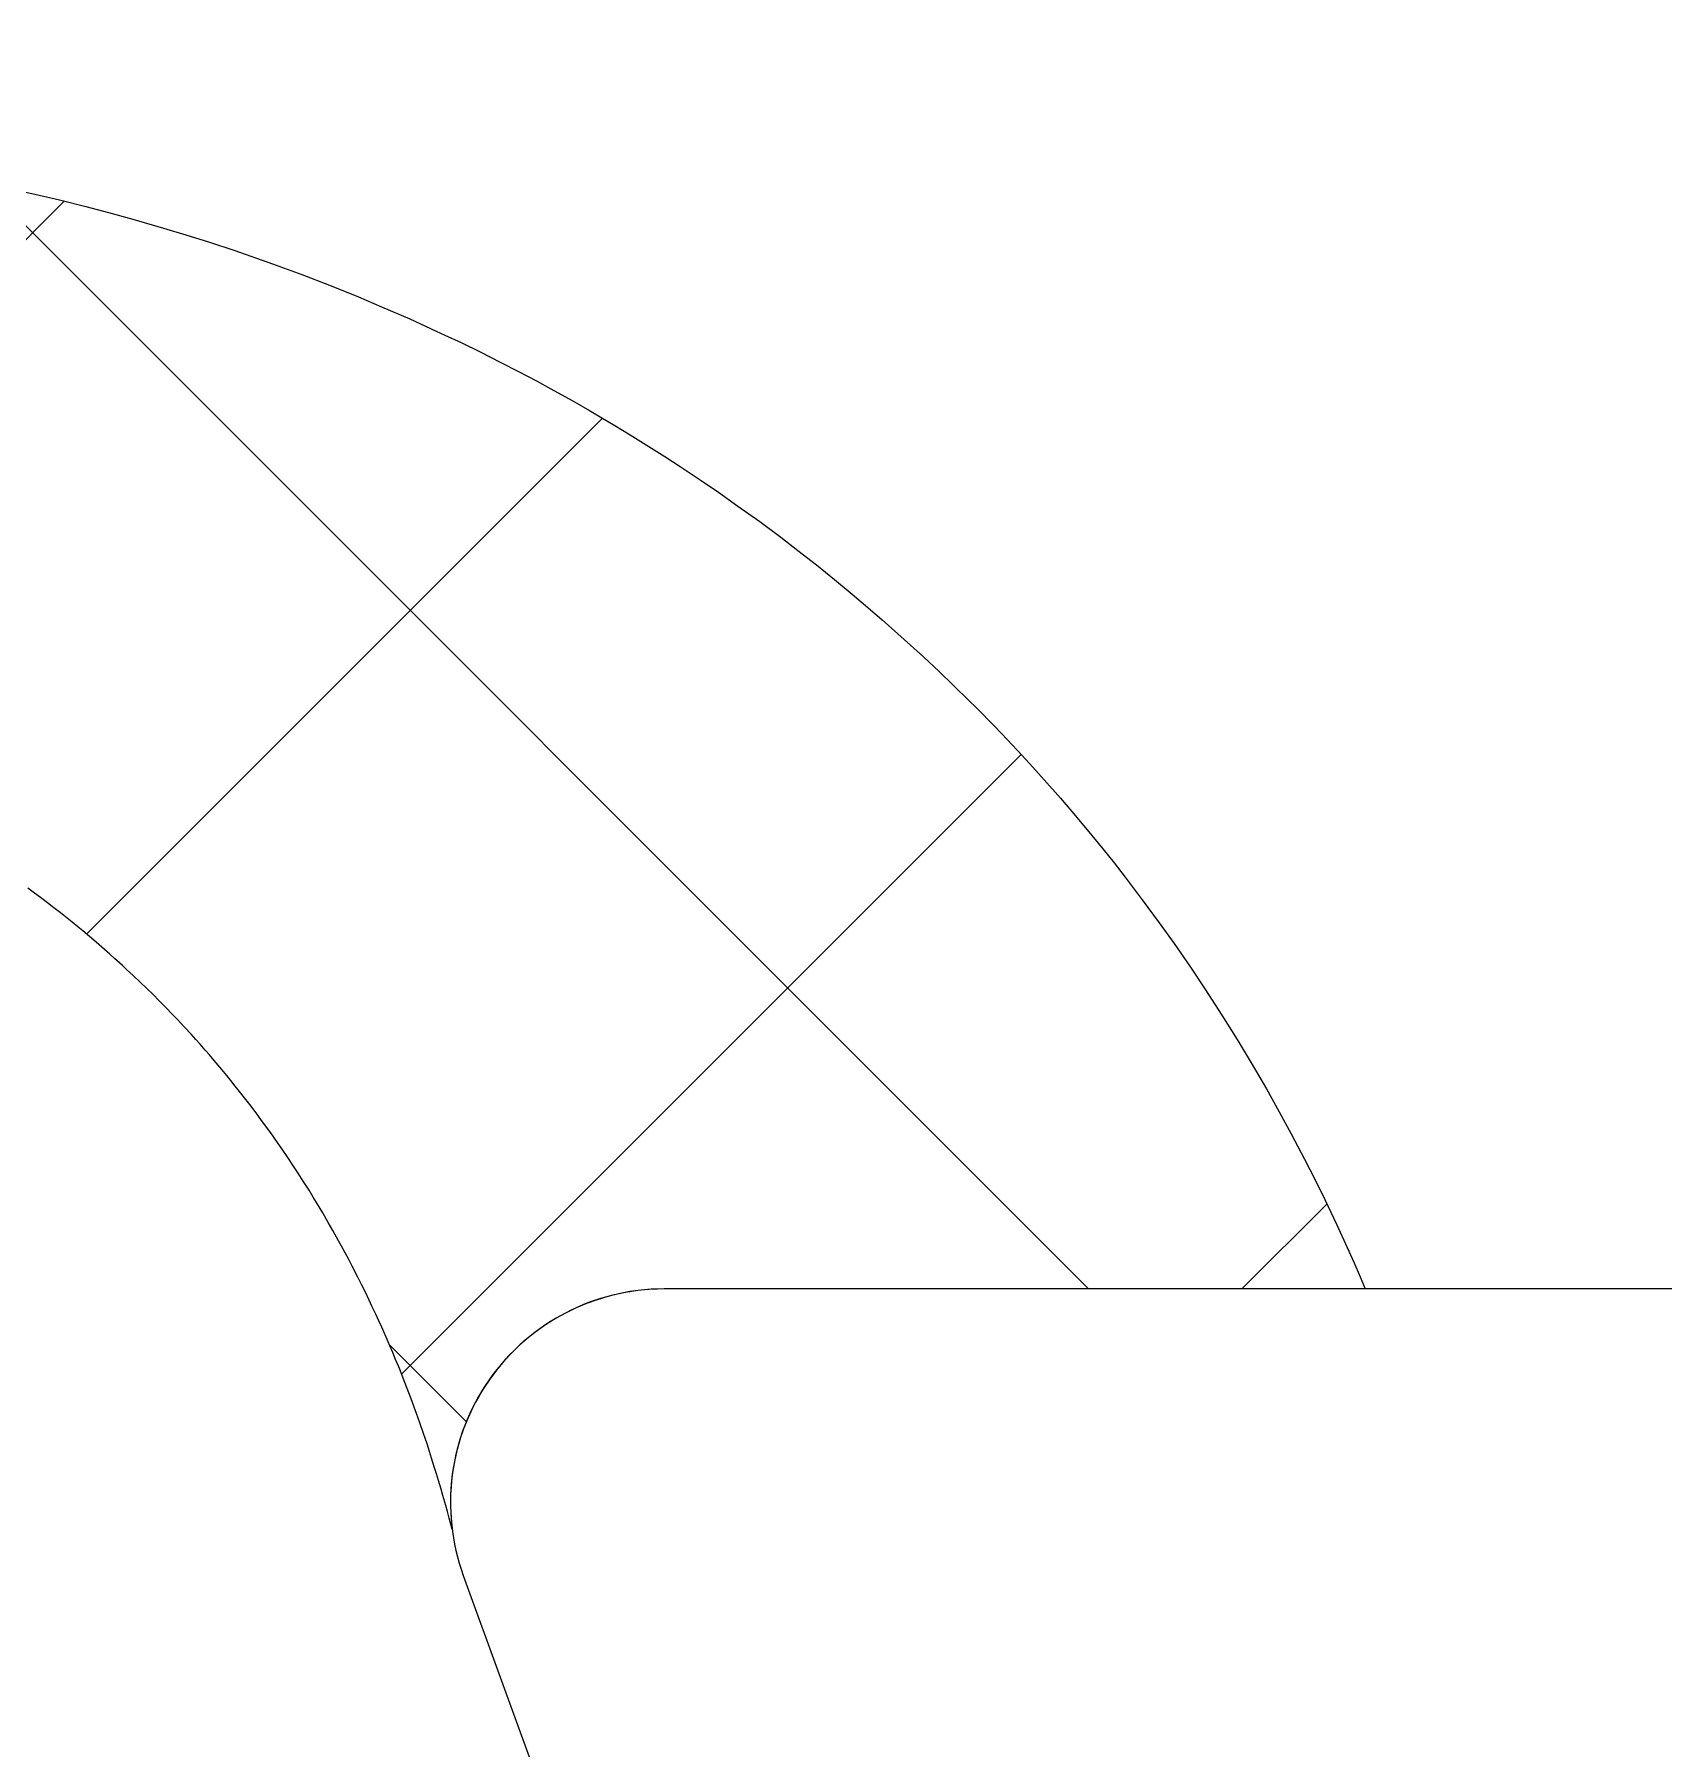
# Model space of a CAD drawing. Header units: millimetres. Extents: x 14753 to 45183, y 5640 to 19518.
# Drawn here: x 41683.427 to 41684.296, y 18259.091 to 18260.005 of the extents above; entities that cross this region are included whole.
import ezdxf

# ---------------------------------------------------------------- set-up
doc = ezdxf.new("R2010")
doc.units = ezdxf.units.MM
doc.linetypes.add('DASHDOT2', pattern=[0.5, 0.25, -0.125, 0, -0.125])
doc.linetypes.add('HIDDEN', pattern=[0.375, 0.25, -0.125])
doc.layers.add('5', color=5, linetype='HIDDEN')
doc.layers.add('tarama', color=253, linetype='Continuous')
doc.layers.add('pvc', color=253, linetype='Continuous', lineweight=9)

# ---------------------------------------------------------------- blocks, each defined once
blk = doc.blocks.new('A$C1A495F32')
at = {"layer": 'pvc'}
h = blk.add_hatch(dxfattribs=at)
h.set_pattern_fill('ANSI37', color=256, scale=0.025304, angle=450, style=0, double=1)
h.set_pattern_definition([(225, (-254.0779796, -45.7916896), (-0.00223654726, 0.00223654726), []), (135, (-254.0779796, -45.7916896), (0.00223654726, 0.00223654726), [])])
edge = h.paths.add_edge_path()
edge.add_line((5.113304, 3.703302), (5.113276, 3.703335))
edge.add_line((5.113276, 3.703335), (5.11325, 3.703364))
edge.add_line((5.11325, 3.703364), (5.113221, 3.703398))
edge.add_line((5.113221, 3.703398), (5.113195, 3.703427))
edge.add_line((5.113195, 3.703427), (5.113167, 3.703458))
edge.add_line((5.113167, 3.703458), (5.113128, 3.7035))
edge.add_line((5.113128, 3.7035), (5.113084, 3.703547))
edge.add_line((5.113084, 3.703547), (5.113056, 3.703577))
edge.add_line((5.113056, 3.703577), (5.113018, 3.703615))
edge.add_line((5.113018, 3.703615), (5.112975, 3.703659))
edge.add_line((5.112975, 3.703659), (5.112945, 3.70369))
edge.add_line((5.112945, 3.70369), (5.112903, 3.70373))
edge.add_line((5.112903, 3.70373), (5.112866, 3.703766))
edge.add_line((5.112866, 3.703766), (5.112824, 3.703806))
edge.add_line((5.112824, 3.703806), (5.112785, 3.703842))
edge.add_line((5.112785, 3.703842), (5.11276, 3.703865))
edge.add_line((5.11276, 3.703865), (5.112714, 3.703907))
edge.add_line((5.112714, 3.703907), (5.112686, 3.703932))
edge.add_line((5.112686, 3.703932), (5.112654, 3.70396))
edge.add_line((5.112654, 3.70396), (5.112604, 3.704003))
edge.add_line((5.112604, 3.704003), (5.112565, 3.704036))
edge.add_line((5.112565, 3.704036), (5.112525, 3.70407))
edge.add_line((5.112525, 3.70407), (5.112496, 3.704094))
edge.add_line((5.112496, 3.704094), (5.112463, 3.704121))
edge.add_line((5.112463, 3.704121), (5.112424, 3.704152))
edge.add_line((5.112424, 3.704152), (5.112394, 3.704176))
edge.add_line((5.112394, 3.704176), (5.112346, 3.704213))
edge.add_line((5.112346, 3.704213), (5.112325, 3.704229))
edge.add_line((5.112325, 3.704229), (5.112275, 3.704267))
edge.add_line((5.112275, 3.704267), (5.11224, 3.704293))
edge.add_line((5.11224, 3.704293), (5.1122, 3.704322))
edge.add_line((5.1122, 3.704322), (5.112162, 3.70435))
edge.add_line((5.112162, 3.70435), (5.112122, 3.704378))
edge.add_line((5.112122, 3.704378), (5.112089, 3.704401))
edge.add_line((5.112089, 3.704401), (5.11205, 3.704428))
edge.add_line((5.11205, 3.704428), (5.112016, 3.704452))
edge.add_line((5.112016, 3.704452), (5.111976, 3.704478))
edge.add_line((5.111976, 3.704478), (5.111927, 3.70451))
edge.add_line((5.111927, 3.70451), (5.111891, 3.704534))
edge.add_line((5.111891, 3.704534), (5.111857, 3.704555))
edge.add_line((5.111857, 3.704555), (5.111813, 3.704584))
edge.add_line((5.111813, 3.704584), (5.111783, 3.704602))
edge.add_line((5.111783, 3.704602), (5.111748, 3.704623))
edge.add_line((5.111748, 3.704623), (5.111724, 3.704638))
edge.add_line((5.111724, 3.704638), (5.111684, 3.704662))
edge.add_line((5.111684, 3.704662), (5.111652, 3.704681))
edge.add_line((5.111652, 3.704681), (5.111614, 3.704703))
edge.add_line((5.111614, 3.704703), (5.111573, 3.704727))
edge.add_line((5.111573, 3.704727), (5.111536, 3.704747))
edge.add_line((5.111536, 3.704747), (5.111484, 3.704776))
edge.add_line((5.111484, 3.704776), (5.111441, 3.7048))
edge.add_line((5.111441, 3.7048), (5.111394, 3.704825))
edge.add_line((5.111394, 3.704825), (5.111348, 3.704849))
edge.add_line((5.111348, 3.704849), (5.111308, 3.70487))
edge.add_line((5.111308, 3.70487), (5.111274, 3.704888))
edge.add_line((5.111274, 3.704888), (5.111236, 3.704907))
edge.add_line((5.111236, 3.704907), (5.1112, 3.704925))
edge.add_line((5.1112, 3.704925), (5.111167, 3.704941))
edge.add_line((5.111167, 3.704941), (5.111111, 3.704968))
edge.add_line((5.111111, 3.704968), (5.111088, 3.704979))
edge.add_line((5.111088, 3.704979), (5.111031, 3.705006))
edge.add_line((5.111031, 3.705006), (5.110968, 3.705034))
edge.add_line((5.110968, 3.705034), (5.110921, 3.705056))
edge.add_line((5.110921, 3.705056), (5.110888, 3.70507))
edge.add_line((5.110888, 3.70507), (5.110847, 3.705088))
edge.add_line((5.110847, 3.705088), (5.110806, 3.705106))
edge.add_line((5.110806, 3.705106), (5.110764, 3.705123))
edge.add_line((5.110764, 3.705123), (5.110725, 3.705139))
edge.add_line((5.110725, 3.705139), (5.110684, 3.705156))
edge.add_line((5.110684, 3.705156), (5.110633, 3.705177))
edge.add_line((5.110633, 3.705177), (5.110591, 3.705193))
edge.add_line((5.110591, 3.705193), (5.110561, 3.705205))
edge.add_line((5.110561, 3.705205), (5.110529, 3.705217))
edge.add_line((5.110529, 3.705217), (5.110484, 3.705234))
edge.add_line((5.110484, 3.705234), (5.110433, 3.705253))
edge.add_line((5.110433, 3.705253), (5.110385, 3.70527))
edge.add_line((5.110385, 3.70527), (5.110347, 3.705284))
edge.add_line((5.110347, 3.705284), (5.110316, 3.705295))
edge.add_line((5.110316, 3.705295), (5.110267, 3.705312))
edge.add_line((5.110267, 3.705312), (5.110225, 3.705326))
edge.add_line((5.110225, 3.705326), (5.110179, 3.705341))
edge.add_line((5.110179, 3.705341), (5.11014, 3.705354))
edge.add_line((5.11014, 3.705354), (5.110098, 3.705367))
edge.add_line((5.110098, 3.705367), (5.110047, 3.705384))
edge.add_line((5.110047, 3.705384), (5.110011, 3.705395))
edge.add_line((5.110011, 3.705395), (5.109971, 3.705407))
edge.add_line((5.109971, 3.705407), (5.109926, 3.70542))
edge.add_line((5.109926, 3.70542), (5.109888, 3.705431))
edge.add_line((5.109888, 3.705431), (5.109847, 3.705443))
edge.add_line((5.109847, 3.705443), (5.109808, 3.705454))
edge.add_line((5.109808, 3.705454), (5.10977, 3.705465))
edge.add_line((5.10977, 3.705465), (5.109729, 3.705476))
edge.add_line((5.109729, 3.705476), (5.109684, 3.705488))
edge.add_line((5.109684, 3.705488), (5.109639, 3.7055))
edge.add_line((5.109639, 3.7055), (5.109611, 3.705507))
edge.add_line((5.109611, 3.705507), (5.109559, 3.70552))
edge.add_line((5.109559, 3.70552), (5.10951, 3.705532))
edge.add_line((5.10951, 3.705532), (5.109471, 3.705542))
edge.add_line((5.109471, 3.705542), (5.10942, 3.705554))
edge.add_line((5.10942, 3.705554), (5.109377, 3.705564))
edge.add_line((5.109377, 3.705564), (5.109318, 3.705577))
edge.add_line((5.109318, 3.705577), (5.109279, 3.705585))
edge.add_line((5.109279, 3.705585), (5.109244, 3.705593))
edge.add_line((5.109244, 3.705593), (5.109206, 3.705601))
edge.add_line((5.109206, 3.705601), (5.109174, 3.705608))
edge.add_line((5.109174, 3.705608), (5.109122, 3.705618))
edge.add_line((5.109122, 3.705618), (5.109076, 3.705627))
edge.add_line((5.109076, 3.705627), (5.109024, 3.705637))
edge.add_line((5.109024, 3.705637), (5.108974, 3.705647))
edge.add_line((5.108974, 3.705647), (5.108931, 3.705655))
edge.add_line((5.108931, 3.705655), (5.108887, 3.705662))
edge.add_line((5.108887, 3.705662), (5.108844, 3.70567))
edge.add_line((5.108844, 3.70567), (5.108805, 3.705676))
edge.add_line((5.108805, 3.705676), (5.10875, 3.705685))
edge.add_line((5.10875, 3.705685), (5.108717, 3.705691))
edge.add_line((5.108717, 3.705691), (5.108681, 3.705696))
edge.add_line((5.108681, 3.705696), (5.108636, 3.705703))
edge.add_line((5.108636, 3.705703), (5.108588, 3.70571))
edge.add_line((5.108588, 3.70571), (5.108558, 3.705715))
edge.add_line((5.108558, 3.705715), (5.108516, 3.705721))
edge.add_line((5.108516, 3.705721), (5.108467, 3.705727))
edge.add_line((5.108467, 3.705727), (5.108409, 3.705735))
edge.add_line((5.108409, 3.705735), (5.108358, 3.705741))
edge.add_line((5.108358, 3.705741), (5.108303, 3.705748))
edge.add_line((5.108303, 3.705748), (5.108254, 3.705754))
edge.add_line((5.108254, 3.705754), (5.108201, 3.70576))
edge.add_line((5.108201, 3.70576), (5.108155, 3.705764))
edge.add_line((5.108155, 3.705764), (5.108116, 3.705769))
edge.add_line((5.108116, 3.705769), (5.108037, 3.705776))
edge.add_line((5.108037, 3.705776), (5.107973, 3.705782))
edge.add_line((5.107973, 3.705782), (5.107907, 3.705788))
edge.add_line((5.107907, 3.705788), (5.107852, 3.705792))
edge.add_line((5.107852, 3.705792), (5.107795, 3.705797))
edge.add_line((5.107795, 3.705797), (5.10774, 3.705801))
edge.add_line((5.10774, 3.705801), (5.107701, 3.705803))
edge.add_line((5.107701, 3.705803), (5.107647, 3.705807))
edge.add_line((5.107647, 3.705807), (5.107592, 3.70581))
edge.add_line((5.107592, 3.70581), (5.107538, 3.705813))
edge.add_line((5.107538, 3.705813), (5.107483, 3.705816))
edge.add_line((5.107483, 3.705816), (5.107426, 3.705818))
edge.add_line((5.107426, 3.705818), (5.107395, 3.705819))
edge.add_line((5.107395, 3.705819), (5.10735, 3.705821))
edge.add_line((5.10735, 3.705821), (5.107292, 3.705823))
edge.add_line((5.107292, 3.705823), (5.107235, 3.705825))
edge.add_line((5.107235, 3.705825), (5.107168, 3.705827))
edge.add_line((5.107168, 3.705827), (5.107117, 3.705828))
edge.add_line((5.107117, 3.705828), (5.107068, 3.705829))
edge.add_line((5.107068, 3.705829), (5.107026, 3.705829))
edge.add_line((5.107026, 3.705829), (5.106968, 3.70583))
edge.add_line((5.106968, 3.70583), (5.10692, 3.70583))
edge.add_line((5.10692, 3.70583), (5.106869, 3.70583))
edge.add_line((5.106869, 3.70583), (5.106817, 3.70583))
edge.add_line((5.106817, 3.70583), (5.106772, 3.70583))
edge.add_line((5.106772, 3.70583), (5.106698, 3.705829))
edge.add_line((5.106698, 3.705829), (5.105421, 3.705829))
edge.add_arc((5.105421, 3.708362), 0.002533, 180, 270, ccw=False)
edge.add_line((5.102888, 3.708362), (5.102888, 3.708737))
edge.add_line((5.102888, 3.708737), (5.110042, 3.708737))
edge.add_line((5.110042, 3.708737), (5.110327, 3.708719))
edge.add_line((5.110327, 3.708719), (5.110649, 3.708692))
edge.add_line((5.110649, 3.708692), (5.110816, 3.708674))
edge.add_line((5.110816, 3.708674), (5.110907, 3.708664))
edge.add_line((5.110907, 3.708664), (5.111005, 3.708652))
edge.add_line((5.111005, 3.708652), (5.111204, 3.708625))
edge.add_line((5.111204, 3.708625), (5.111474, 3.708583))
edge.add_line((5.111474, 3.708583), (5.111654, 3.708553))
edge.add_line((5.111654, 3.708553), (5.111844, 3.708517))
edge.add_line((5.111844, 3.708517), (5.112015, 3.708483))
edge.add_line((5.112015, 3.708483), (5.112241, 3.708433))
edge.add_line((5.112241, 3.708433), (5.112387, 3.708399))
edge.add_line((5.112387, 3.708399), (5.112543, 3.70836))
edge.add_line((5.112543, 3.70836), (5.112678, 3.708325))
edge.add_line((5.112678, 3.708325), (5.112823, 3.708285))
edge.add_line((5.112823, 3.708285), (5.113003, 3.708233))
edge.add_line((5.113003, 3.708233), (5.113136, 3.708193))
edge.add_line((5.113136, 3.708193), (5.11327, 3.708151))
edge.add_line((5.11327, 3.708151), (5.113427, 3.708099))
edge.add_line((5.113427, 3.708099), (5.11365, 3.708021))
edge.add_line((5.11365, 3.708021), (5.113823, 3.707958))
edge.add_line((5.113823, 3.707958), (5.113987, 3.707894))
edge.add_line((5.113987, 3.707894), (5.11416, 3.707825))
edge.add_line((5.11416, 3.707825), (5.114296, 3.707767))
edge.add_line((5.114296, 3.707767), (5.114463, 3.707695))
edge.add_line((5.114463, 3.707695), (5.114619, 3.707623))
edge.add_line((5.114619, 3.707623), (5.114671, 3.707599))
edge.add_line((5.114671, 3.707599), (5.114767, 3.707554))
edge.add_line((5.114767, 3.707554), (5.114883, 3.707497))
edge.add_line((5.114883, 3.707497), (5.114998, 3.707439))
edge.add_line((5.114998, 3.707439), (5.115107, 3.707383))
edge.add_line((5.115107, 3.707383), (5.115213, 3.707327))
edge.add_line((5.115213, 3.707327), (5.115298, 3.707281))
edge.add_line((5.115298, 3.707281), (5.115424, 3.707211))
edge.add_line((5.115424, 3.707211), (5.115527, 3.707152))
edge.add_line((5.115527, 3.707152), (5.11559, 3.707115))
edge.add_line((5.11559, 3.707115), (5.115677, 3.707064))
edge.add_line((5.115677, 3.707064), (5.115768, 3.707008))
edge.add_line((5.115768, 3.707008), (5.115864, 3.706949))
edge.add_line((5.115864, 3.706949), (5.115973, 3.70688))
edge.add_line((5.115973, 3.70688), (5.116065, 3.70682))
edge.add_line((5.116065, 3.70682), (5.116189, 3.706737))
edge.add_line((5.116189, 3.706737), (5.116291, 3.706668))
edge.add_line((5.116291, 3.706668), (5.116407, 3.706586))
edge.add_line((5.116407, 3.706586), (5.116536, 3.706494))
edge.add_line((5.116536, 3.706494), (5.11666, 3.706401))
edge.add_line((5.11666, 3.706401), (5.116762, 3.706323))
edge.add_line((5.116762, 3.706323), (5.116872, 3.706237))
edge.add_line((5.116872, 3.706237), (5.116979, 3.706151))
edge.add_line((5.116979, 3.706151), (5.117084, 3.706065))
edge.add_line((5.117084, 3.706065), (5.117177, 3.705986))
edge.add_line((5.117177, 3.705986), (5.117261, 3.705913))
edge.add_line((5.117261, 3.705913), (5.117355, 3.70583))
edge.add_line((5.117355, 3.70583), (5.117429, 3.705763))
edge.add_line((5.117429, 3.705763), (5.117506, 3.705693))
edge.add_line((5.117506, 3.705693), (5.117598, 3.705607))
edge.add_line((5.117598, 3.705607), (5.117684, 3.705524))
edge.add_line((5.117684, 3.705524), (5.117777, 3.705432))
edge.add_line((5.117777, 3.705432), (5.117818, 3.705392))
edge.add_line((5.117818, 3.705392), (5.117928, 3.70528))
edge.add_line((5.117928, 3.70528), (5.118004, 3.705201))
edge.add_line((5.118004, 3.705201), (5.11809, 3.705109))
edge.add_line((5.11809, 3.705109), (5.118153, 3.705039))
edge.add_line((5.118153, 3.705039), (5.11822, 3.704965))
edge.add_line((5.11822, 3.704965), (5.118317, 3.704855))
edge.add_line((5.118317, 3.704855), (5.118385, 3.704776))
edge.add_line((5.118385, 3.704776), (5.118475, 3.704669))
edge.add_line((5.118475, 3.704669), (5.118568, 3.704555))
edge.add_line((5.118568, 3.704555), (5.118635, 3.704472))
edge.add_line((5.118635, 3.704472), (5.1187, 3.704388))
edge.add_line((5.1187, 3.704388), (5.118802, 3.704254))
edge.add_line((5.118802, 3.704254), (5.118902, 3.704118))
edge.add_line((5.118902, 3.704118), (5.118991, 3.703995))
edge.add_line((5.118991, 3.703995), (5.119084, 3.70386))
edge.add_line((5.119084, 3.70386), (5.119173, 3.703727))
edge.add_line((5.119173, 3.703727), (5.119274, 3.703571))
edge.add_line((5.119274, 3.703571), (5.119365, 3.703426))
edge.add_line((5.119365, 3.703426), (5.119448, 3.703288))
edge.add_line((5.119448, 3.703288), (5.119538, 3.703134))
edge.add_line((5.119538, 3.703134), (5.119614, 3.702998))
edge.add_line((5.119614, 3.702998), (5.119685, 3.702867))
edge.add_line((5.119685, 3.702867), (5.119764, 3.702718))
edge.add_line((5.119764, 3.702718), (5.119826, 3.702595))
edge.add_line((5.119826, 3.702595), (5.119883, 3.702479))
edge.add_line((5.119883, 3.702479), (5.119955, 3.702328))
edge.add_line((5.119955, 3.702328), (5.120016, 3.702195))
edge.add_line((5.120016, 3.702195), (5.120055, 3.702107))
edge.add_line((5.120055, 3.702107), (5.120093, 3.70202))
edge.add_line((5.120093, 3.70202), (5.120123, 3.701949))
edge.add_line((5.120123, 3.701949), (5.115969, 3.701949))
edge.add_arc((5.115969, 3.700684), 0.001265, 90, 187.1838)
edge.add_line((5.114714, 3.700526), (5.114703, 3.700569))
edge.add_line((5.114703, 3.700569), (5.114696, 3.700592))
edge.add_line((5.114696, 3.700592), (5.114686, 3.70063))
edge.add_line((5.114686, 3.70063), (5.114676, 3.700666))
edge.add_line((5.114676, 3.700666), (5.114659, 3.700725))
edge.add_line((5.114659, 3.700725), (5.114649, 3.700762))
edge.add_line((5.114649, 3.700762), (5.114633, 3.700814))
edge.add_line((5.114633, 3.700814), (5.114621, 3.700854))
edge.add_line((5.114621, 3.700854), (5.114608, 3.700896))
edge.add_line((5.114608, 3.700896), (5.114592, 3.700946))
edge.add_line((5.114592, 3.700946), (5.114579, 3.700986))
edge.add_line((5.114579, 3.700986), (5.114565, 3.701032))
edge.add_line((5.114565, 3.701032), (5.114544, 3.701093))
edge.add_line((5.114544, 3.701093), (5.114522, 3.701155))
edge.add_line((5.114522, 3.701155), (5.114502, 3.701212))
edge.add_line((5.114502, 3.701212), (5.114489, 3.701248))
edge.add_line((5.114489, 3.701248), (5.114477, 3.701282))
edge.add_line((5.114477, 3.701282), (5.114461, 3.701324))
edge.add_line((5.114461, 3.701324), (5.11443, 3.701405))
edge.add_line((5.11443, 3.701405), (5.114415, 3.701442))
edge.add_line((5.114415, 3.701442), (5.114397, 3.701487))
edge.add_line((5.114397, 3.701487), (5.114379, 3.701531))
edge.add_line((5.114379, 3.701531), (5.114362, 3.701572))
edge.add_line((5.114362, 3.701572), (5.114345, 3.701612))
edge.add_line((5.114345, 3.701612), (5.114335, 3.701635))
edge.add_line((5.114335, 3.701635), (5.114297, 3.701722))
edge.add_line((5.114297, 3.701722), (5.11428, 3.70176))
edge.add_line((5.11428, 3.70176), (5.114263, 3.701796))
edge.add_line((5.114263, 3.701796), (5.114239, 3.701847))
edge.add_line((5.114239, 3.701847), (5.114222, 3.701882))
edge.add_line((5.114222, 3.701882), (5.1142, 3.701929))
edge.add_line((5.1142, 3.701929), (5.114177, 3.701975))
edge.add_line((5.114177, 3.701975), (5.114155, 3.702019))
edge.add_line((5.114155, 3.702019), (5.114122, 3.702084))
edge.add_line((5.114122, 3.702084), (5.114101, 3.702124))
edge.add_line((5.114101, 3.702124), (5.114069, 3.702184))
edge.add_line((5.114069, 3.702184), (5.114041, 3.702234))
edge.add_line((5.114041, 3.702234), (5.114006, 3.702296))
edge.add_line((5.114006, 3.702296), (5.11398, 3.702342))
edge.add_line((5.11398, 3.702342), (5.113947, 3.702399))
edge.add_line((5.113947, 3.702399), (5.11391, 3.702461))
edge.add_line((5.11391, 3.702461), (5.113891, 3.702493))
edge.add_line((5.113891, 3.702493), (5.113866, 3.702534))
edge.add_line((5.113866, 3.702534), (5.113831, 3.702588))
edge.add_line((5.113831, 3.702588), (5.113802, 3.702634))
edge.add_line((5.113802, 3.702634), (5.113781, 3.702665))
edge.add_line((5.113781, 3.702665), (5.113732, 3.702739))
edge.add_line((5.113732, 3.702739), (5.113711, 3.702771))
edge.add_line((5.113711, 3.702771), (5.11368, 3.702816))
edge.add_line((5.11368, 3.702816), (5.113639, 3.702873))
edge.add_line((5.113639, 3.702873), (5.113609, 3.702915))
edge.add_line((5.113609, 3.702915), (5.113581, 3.702953))
edge.add_line((5.113581, 3.702953), (5.113556, 3.702987))
edge.add_line((5.113556, 3.702987), (5.113523, 3.703031))
edge.add_line((5.113523, 3.703031), (5.113484, 3.703081))
edge.add_line((5.113484, 3.703081), (5.113455, 3.703118))
edge.add_line((5.113455, 3.703118), (5.113429, 3.70315))
edge.add_line((5.113429, 3.70315), (5.113402, 3.703184))
edge.add_line((5.113402, 3.703184), (5.113379, 3.703213))
edge.add_line((5.113379, 3.703213), (5.113349, 3.703249))
edge.add_line((5.113349, 3.703249), (5.113304, 3.703302))
for points in [[(5.125422, 3.698154), (5.124753, 3.701949), (5.115969, 3.701949, 0.520567), (5.11478, 3.700252), (5.130449, 3.657202, 0.315299)], [(5.125422, 3.698154), (5.124753, 3.701949), (5.115969, 3.701949, 0.520567), (5.11478, 3.700252), (5.130449, 3.657202, 0.315299)], [(5.125422, 3.698154), (5.124753, 3.701949), (5.115969, 3.701949, 0.520567), (5.11478, 3.700252), (5.130449, 3.657202, 0.315299)], [(5.125422, 3.698154), (5.124753, 3.701949), (5.115969, 3.701949, 0.520567), (5.11478, 3.700252), (5.130449, 3.657202, 0.315299)], [(5.125422, 3.698154), (5.124753, 3.701949), (5.115969, 3.701949, 0.520567), (5.11478, 3.700252), (5.130449, 3.657202, 0.315299)], [(5.125422, 3.698154), (5.124753, 3.701949), (5.115969, 3.701949, 0.520567), (5.11478, 3.700252), (5.130449, 3.657202, 0.315299)], [(5.125422, 3.698154), (5.124753, 3.701949), (5.115969, 3.701949, 0.520567), (5.11478, 3.700252), (5.130449, 3.657202, 0.315299)], [(5.112015, 3.708483), (5.112241, 3.708433), (5.112387, 3.708399), (5.112543, 3.70836), (5.112678, 3.708325), (5.112823, 3.708285), (5.113003, 3.708233), (5.113136, 3.708193), (5.11327, 3.708151), (5.113427, 3.708099), (5.11365, 3.708021), (5.113823, 3.707958), (5.113987, 3.707894), (5.11416, 3.707825), (5.114296, 3.707767), (5.114463, 3.707695), (5.114619, 3.707623), (5.114671, 3.707599), (5.114767, 3.707554), (5.114883, 3.707497), (5.114998, 3.707439), (5.115107, 3.707383), (5.115213, 3.707327), (5.115298, 3.707281), (5.115424, 3.707211), (5.115527, 3.707152), (5.11559, 3.707115), (5.115677, 3.707064), (5.115768, 3.707008), (5.115864, 3.706949), (5.115973, 3.70688), (5.116065, 3.70682), (5.116189, 3.706737), (5.116291, 3.706668), (5.116407, 3.706586), (5.116536, 3.706494), (5.11666, 3.706401), (5.116762, 3.706323), (5.116872, 3.706237), (5.116979, 3.706151), (5.117084, 3.706065), (5.117177, 3.705986), (5.117261, 3.705913), (5.117355, 3.70583), (5.117429, 3.705763), (5.117506, 3.705693), (5.117598, 3.705607), (5.117684, 3.705524), (5.117777, 3.705432), (5.117818, 3.705392), (5.117928, 3.70528), (5.118004, 3.705201), (5.11809, 3.705109), (5.118153, 3.705039), (5.11822, 3.704965), (5.118317, 3.704855), (5.118385, 3.704776), (5.118475, 3.704669), (5.118568, 3.704555), (5.118635, 3.704472), (5.1187, 3.704388), (5.118802, 3.704254), (5.118902, 3.704118), (5.118991, 3.703995), (5.119084, 3.70386), (5.119173, 3.703727), (5.119274, 3.703571), (5.119365, 3.703426), (5.119448, 3.703288), (5.119538, 3.703134), (5.119614, 3.702998), (5.119685, 3.702867), (5.119764, 3.702718), (5.119826, 3.702595), (5.119883, 3.702479), (5.119955, 3.702328), (5.120016, 3.702195), (5.120055, 3.702107), (5.120093, 3.70202), (5.120123, 3.701949), (5.115969, 3.701949, 0.451432), (5.114714, 3.700526), (5.114703, 3.700569), (5.114696, 3.700592), (5.114686, 3.70063), (5.114676, 3.700666), (5.114659, 3.700725), (5.114649, 3.700762), (5.114633, 3.700814), (5.114621, 3.700854), (5.114608, 3.700896), (5.114592, 3.700946), (5.114579, 3.700986), (5.114565, 3.701032), (5.114544, 3.701093), (5.114522, 3.701155), (5.114502, 3.701212), (5.114489, 3.701248), (5.114477, 3.701282), (5.114461, 3.701324), (5.11443, 3.701405), (5.114415, 3.701442), (5.114397, 3.701487), (5.114379, 3.701531), (5.114362, 3.701572), (5.114345, 3.701612), (5.114335, 3.701635), (5.114297, 3.701722), (5.11428, 3.70176), (5.114263, 3.701796), (5.114239, 3.701847), (5.114222, 3.701882), (5.1142, 3.701929), (5.114177, 3.701975), (5.114155, 3.702019), (5.114122, 3.702084), (5.114101, 3.702124), (5.114069, 3.702184), (5.114041, 3.702234), (5.114006, 3.702296), (5.11398, 3.702342), (5.113947, 3.702399), (5.11391, 3.702461), (5.113891, 3.702493), (5.113866, 3.702534), (5.113831, 3.702588), (5.113802, 3.702634), (5.113781, 3.702665), (5.113732, 3.702739), (5.113711, 3.702771), (5.11368, 3.702816), (5.113639, 3.702873), (5.113609, 3.702915), (5.113581, 3.702953), (5.113556, 3.702987), (5.113523, 3.703031), (5.113484, 3.703081), (5.113455, 3.703118), (5.113429, 3.70315), (5.113402, 3.703184), (5.113379, 3.703213), (5.113349, 3.703249), (5.113304, 3.703302), (5.113276, 3.703335), (5.11325, 3.703364), (5.113221, 3.703398), (5.113195, 3.703427), (5.113167, 3.703458), (5.113128, 3.7035), (5.113084, 3.703547), (5.113056, 3.703577), (5.113018, 3.703615), (5.112975, 3.703659), (5.112945, 3.70369), (5.112903, 3.70373), (5.112866, 3.703766), (5.112824, 3.703806), (5.112785, 3.703842), (5.11276, 3.703865), (5.112714, 3.703907), (5.112686, 3.703932), (5.112654, 3.70396), (5.112604, 3.704003), (5.112565, 3.704036), (5.112525, 3.70407), (5.112496, 3.704094), (5.112463, 3.704121), (5.112424, 3.704152), (5.112394, 3.704176), (5.112346, 3.704213), (5.112325, 3.704229), (5.112275, 3.704267), (5.11224, 3.704293), (5.1122, 3.704322)], [(5.112015, 3.708483), (5.112241, 3.708433), (5.112387, 3.708399), (5.112543, 3.70836), (5.112678, 3.708325), (5.112823, 3.708285), (5.113003, 3.708233), (5.113136, 3.708193), (5.11327, 3.708151), (5.113427, 3.708099), (5.11365, 3.708021), (5.113823, 3.707958), (5.113987, 3.707894), (5.11416, 3.707825), (5.114296, 3.707767), (5.114463, 3.707695), (5.114619, 3.707623), (5.114671, 3.707599), (5.114767, 3.707554), (5.114883, 3.707497), (5.114998, 3.707439), (5.115107, 3.707383), (5.115213, 3.707327), (5.115298, 3.707281), (5.115424, 3.707211), (5.115527, 3.707152), (5.11559, 3.707115), (5.115677, 3.707064), (5.115768, 3.707008), (5.115864, 3.706949), (5.115973, 3.70688), (5.116065, 3.70682), (5.116189, 3.706737), (5.116291, 3.706668), (5.116407, 3.706586), (5.116536, 3.706494), (5.11666, 3.706401), (5.116762, 3.706323), (5.116872, 3.706237), (5.116979, 3.706151), (5.117084, 3.706065), (5.117177, 3.705986), (5.117261, 3.705913), (5.117355, 3.70583), (5.117429, 3.705763), (5.117506, 3.705693), (5.117598, 3.705607), (5.117684, 3.705524), (5.117777, 3.705432), (5.117818, 3.705392), (5.117928, 3.70528), (5.118004, 3.705201), (5.11809, 3.705109), (5.118153, 3.705039), (5.11822, 3.704965), (5.118317, 3.704855), (5.118385, 3.704776), (5.118475, 3.704669), (5.118568, 3.704555), (5.118635, 3.704472), (5.1187, 3.704388), (5.118802, 3.704254), (5.118902, 3.704118), (5.118991, 3.703995), (5.119084, 3.70386), (5.119173, 3.703727), (5.119274, 3.703571), (5.119365, 3.703426), (5.119448, 3.703288), (5.119538, 3.703134), (5.119614, 3.702998), (5.119685, 3.702867), (5.119764, 3.702718), (5.119826, 3.702595), (5.119883, 3.702479), (5.119955, 3.702328), (5.120016, 3.702195), (5.120055, 3.702107), (5.120093, 3.70202), (5.120123, 3.701949), (5.115969, 3.701949, 0.451432), (5.114714, 3.700526), (5.114703, 3.700569), (5.114696, 3.700592), (5.114686, 3.70063), (5.114676, 3.700666), (5.114659, 3.700725), (5.114649, 3.700762), (5.114633, 3.700814), (5.114621, 3.700854), (5.114608, 3.700896), (5.114592, 3.700946), (5.114579, 3.700986), (5.114565, 3.701032), (5.114544, 3.701093), (5.114522, 3.701155), (5.114502, 3.701212), (5.114489, 3.701248), (5.114477, 3.701282), (5.114461, 3.701324), (5.11443, 3.701405), (5.114415, 3.701442), (5.114397, 3.701487), (5.114379, 3.701531), (5.114362, 3.701572), (5.114345, 3.701612), (5.114335, 3.701635), (5.114297, 3.701722), (5.11428, 3.70176), (5.114263, 3.701796), (5.114239, 3.701847), (5.114222, 3.701882), (5.1142, 3.701929), (5.114177, 3.701975), (5.114155, 3.702019), (5.114122, 3.702084), (5.114101, 3.702124), (5.114069, 3.702184), (5.114041, 3.702234), (5.114006, 3.702296), (5.11398, 3.702342), (5.113947, 3.702399), (5.11391, 3.702461), (5.113891, 3.702493), (5.113866, 3.702534), (5.113831, 3.702588), (5.113802, 3.702634), (5.113781, 3.702665), (5.113732, 3.702739), (5.113711, 3.702771), (5.11368, 3.702816), (5.113639, 3.702873), (5.113609, 3.702915), (5.113581, 3.702953), (5.113556, 3.702987), (5.113523, 3.703031), (5.113484, 3.703081), (5.113455, 3.703118), (5.113429, 3.70315), (5.113402, 3.703184), (5.113379, 3.703213), (5.113349, 3.703249), (5.113304, 3.703302), (5.113276, 3.703335), (5.11325, 3.703364), (5.113221, 3.703398), (5.113195, 3.703427), (5.113167, 3.703458), (5.113128, 3.7035), (5.113084, 3.703547), (5.113056, 3.703577), (5.113018, 3.703615), (5.112975, 3.703659), (5.112945, 3.70369), (5.112903, 3.70373), (5.112866, 3.703766), (5.112824, 3.703806), (5.112785, 3.703842), (5.11276, 3.703865), (5.112714, 3.703907), (5.112686, 3.703932), (5.112654, 3.70396), (5.112604, 3.704003), (5.112565, 3.704036), (5.112525, 3.70407), (5.112496, 3.704094), (5.112463, 3.704121), (5.112424, 3.704152), (5.112394, 3.704176), (5.112346, 3.704213), (5.112325, 3.704229), (5.112275, 3.704267), (5.11224, 3.704293), (5.1122, 3.704322)], [(5.112015, 3.708483), (5.112241, 3.708433), (5.112387, 3.708399), (5.112543, 3.70836), (5.112678, 3.708325), (5.112823, 3.708285), (5.113003, 3.708233), (5.113136, 3.708193), (5.11327, 3.708151), (5.113427, 3.708099), (5.11365, 3.708021), (5.113823, 3.707958), (5.113987, 3.707894), (5.11416, 3.707825), (5.114296, 3.707767), (5.114463, 3.707695), (5.114619, 3.707623), (5.114671, 3.707599), (5.114767, 3.707554), (5.114883, 3.707497), (5.114998, 3.707439), (5.115107, 3.707383), (5.115213, 3.707327), (5.115298, 3.707281), (5.115424, 3.707211), (5.115527, 3.707152), (5.11559, 3.707115), (5.115677, 3.707064), (5.115768, 3.707008), (5.115864, 3.706949), (5.115973, 3.70688), (5.116065, 3.70682), (5.116189, 3.706737), (5.116291, 3.706668), (5.116407, 3.706586), (5.116536, 3.706494), (5.11666, 3.706401), (5.116762, 3.706323), (5.116872, 3.706237), (5.116979, 3.706151), (5.117084, 3.706065), (5.117177, 3.705986), (5.117261, 3.705913), (5.117355, 3.70583), (5.117429, 3.705763), (5.117506, 3.705693), (5.117598, 3.705607), (5.117684, 3.705524), (5.117777, 3.705432), (5.117818, 3.705392), (5.117928, 3.70528), (5.118004, 3.705201), (5.11809, 3.705109), (5.118153, 3.705039), (5.11822, 3.704965), (5.118317, 3.704855), (5.118385, 3.704776), (5.118475, 3.704669), (5.118568, 3.704555), (5.118635, 3.704472), (5.1187, 3.704388), (5.118802, 3.704254), (5.118902, 3.704118), (5.118991, 3.703995), (5.119084, 3.70386), (5.119173, 3.703727), (5.119274, 3.703571), (5.119365, 3.703426), (5.119448, 3.703288), (5.119538, 3.703134), (5.119614, 3.702998), (5.119685, 3.702867), (5.119764, 3.702718), (5.119826, 3.702595), (5.119883, 3.702479), (5.119955, 3.702328), (5.120016, 3.702195), (5.120055, 3.702107), (5.120093, 3.70202), (5.120123, 3.701949), (5.115969, 3.701949, 0.451432), (5.114714, 3.700526), (5.114703, 3.700569), (5.114696, 3.700592), (5.114686, 3.70063), (5.114676, 3.700666), (5.114659, 3.700725), (5.114649, 3.700762), (5.114633, 3.700814), (5.114621, 3.700854), (5.114608, 3.700896), (5.114592, 3.700946), (5.114579, 3.700986), (5.114565, 3.701032), (5.114544, 3.701093), (5.114522, 3.701155), (5.114502, 3.701212), (5.114489, 3.701248), (5.114477, 3.701282), (5.114461, 3.701324), (5.11443, 3.701405), (5.114415, 3.701442), (5.114397, 3.701487), (5.114379, 3.701531), (5.114362, 3.701572), (5.114345, 3.701612), (5.114335, 3.701635), (5.114297, 3.701722), (5.11428, 3.70176), (5.114263, 3.701796), (5.114239, 3.701847), (5.114222, 3.701882), (5.1142, 3.701929), (5.114177, 3.701975), (5.114155, 3.702019), (5.114122, 3.702084), (5.114101, 3.702124), (5.114069, 3.702184), (5.114041, 3.702234), (5.114006, 3.702296), (5.11398, 3.702342), (5.113947, 3.702399), (5.11391, 3.702461), (5.113891, 3.702493), (5.113866, 3.702534), (5.113831, 3.702588), (5.113802, 3.702634), (5.113781, 3.702665), (5.113732, 3.702739), (5.113711, 3.702771), (5.11368, 3.702816), (5.113639, 3.702873), (5.113609, 3.702915), (5.113581, 3.702953), (5.113556, 3.702987), (5.113523, 3.703031), (5.113484, 3.703081), (5.113455, 3.703118), (5.113429, 3.70315), (5.113402, 3.703184), (5.113379, 3.703213), (5.113349, 3.703249), (5.113304, 3.703302), (5.113276, 3.703335), (5.11325, 3.703364), (5.113221, 3.703398), (5.113195, 3.703427), (5.113167, 3.703458), (5.113128, 3.7035), (5.113084, 3.703547), (5.113056, 3.703577), (5.113018, 3.703615), (5.112975, 3.703659), (5.112945, 3.70369), (5.112903, 3.70373), (5.112866, 3.703766), (5.112824, 3.703806), (5.112785, 3.703842), (5.11276, 3.703865), (5.112714, 3.703907), (5.112686, 3.703932), (5.112654, 3.70396), (5.112604, 3.704003), (5.112565, 3.704036), (5.112525, 3.70407), (5.112496, 3.704094), (5.112463, 3.704121), (5.112424, 3.704152), (5.112394, 3.704176), (5.112346, 3.704213), (5.112325, 3.704229), (5.112275, 3.704267), (5.11224, 3.704293), (5.1122, 3.704322)], [(5.112015, 3.708483), (5.112241, 3.708433), (5.112387, 3.708399), (5.112543, 3.70836), (5.112678, 3.708325), (5.112823, 3.708285), (5.113003, 3.708233), (5.113136, 3.708193), (5.11327, 3.708151), (5.113427, 3.708099), (5.11365, 3.708021), (5.113823, 3.707958), (5.113987, 3.707894), (5.11416, 3.707825), (5.114296, 3.707767), (5.114463, 3.707695), (5.114619, 3.707623), (5.114671, 3.707599), (5.114767, 3.707554), (5.114883, 3.707497), (5.114998, 3.707439), (5.115107, 3.707383), (5.115213, 3.707327), (5.115298, 3.707281), (5.115424, 3.707211), (5.115527, 3.707152), (5.11559, 3.707115), (5.115677, 3.707064), (5.115768, 3.707008), (5.115864, 3.706949), (5.115973, 3.70688), (5.116065, 3.70682), (5.116189, 3.706737), (5.116291, 3.706668), (5.116407, 3.706586), (5.116536, 3.706494), (5.11666, 3.706401), (5.116762, 3.706323), (5.116872, 3.706237), (5.116979, 3.706151), (5.117084, 3.706065), (5.117177, 3.705986), (5.117261, 3.705913), (5.117355, 3.70583), (5.117429, 3.705763), (5.117506, 3.705693), (5.117598, 3.705607), (5.117684, 3.705524), (5.117777, 3.705432), (5.117818, 3.705392), (5.117928, 3.70528), (5.118004, 3.705201), (5.11809, 3.705109), (5.118153, 3.705039), (5.11822, 3.704965), (5.118317, 3.704855), (5.118385, 3.704776), (5.118475, 3.704669), (5.118568, 3.704555), (5.118635, 3.704472), (5.1187, 3.704388), (5.118802, 3.704254), (5.118902, 3.704118), (5.118991, 3.703995), (5.119084, 3.70386), (5.119173, 3.703727), (5.119274, 3.703571), (5.119365, 3.703426), (5.119448, 3.703288), (5.119538, 3.703134), (5.119614, 3.702998), (5.119685, 3.702867), (5.119764, 3.702718), (5.119826, 3.702595), (5.119883, 3.702479), (5.119955, 3.702328), (5.120016, 3.702195), (5.120055, 3.702107), (5.120093, 3.70202), (5.120123, 3.701949), (5.115969, 3.701949, 0.451432), (5.114714, 3.700526), (5.114703, 3.700569), (5.114696, 3.700592), (5.114686, 3.70063), (5.114676, 3.700666), (5.114659, 3.700725), (5.114649, 3.700762), (5.114633, 3.700814), (5.114621, 3.700854), (5.114608, 3.700896), (5.114592, 3.700946), (5.114579, 3.700986), (5.114565, 3.701032), (5.114544, 3.701093), (5.114522, 3.701155), (5.114502, 3.701212), (5.114489, 3.701248), (5.114477, 3.701282), (5.114461, 3.701324), (5.11443, 3.701405), (5.114415, 3.701442), (5.114397, 3.701487), (5.114379, 3.701531), (5.114362, 3.701572), (5.114345, 3.701612), (5.114335, 3.701635), (5.114297, 3.701722), (5.11428, 3.70176), (5.114263, 3.701796), (5.114239, 3.701847), (5.114222, 3.701882), (5.1142, 3.701929), (5.114177, 3.701975), (5.114155, 3.702019), (5.114122, 3.702084), (5.114101, 3.702124), (5.114069, 3.702184), (5.114041, 3.702234), (5.114006, 3.702296), (5.11398, 3.702342), (5.113947, 3.702399), (5.11391, 3.702461), (5.113891, 3.702493), (5.113866, 3.702534), (5.113831, 3.702588), (5.113802, 3.702634), (5.113781, 3.702665), (5.113732, 3.702739), (5.113711, 3.702771), (5.11368, 3.702816), (5.113639, 3.702873), (5.113609, 3.702915), (5.113581, 3.702953), (5.113556, 3.702987), (5.113523, 3.703031), (5.113484, 3.703081), (5.113455, 3.703118), (5.113429, 3.70315), (5.113402, 3.703184), (5.113379, 3.703213), (5.113349, 3.703249), (5.113304, 3.703302), (5.113276, 3.703335), (5.11325, 3.703364), (5.113221, 3.703398), (5.113195, 3.703427), (5.113167, 3.703458), (5.113128, 3.7035), (5.113084, 3.703547), (5.113056, 3.703577), (5.113018, 3.703615), (5.112975, 3.703659), (5.112945, 3.70369), (5.112903, 3.70373), (5.112866, 3.703766), (5.112824, 3.703806), (5.112785, 3.703842), (5.11276, 3.703865), (5.112714, 3.703907), (5.112686, 3.703932), (5.112654, 3.70396), (5.112604, 3.704003), (5.112565, 3.704036), (5.112525, 3.70407), (5.112496, 3.704094), (5.112463, 3.704121), (5.112424, 3.704152), (5.112394, 3.704176), (5.112346, 3.704213), (5.112325, 3.704229), (5.112275, 3.704267), (5.11224, 3.704293), (5.1122, 3.704322)], [(5.112015, 3.708483), (5.112241, 3.708433), (5.112387, 3.708399), (5.112543, 3.70836), (5.112678, 3.708325), (5.112823, 3.708285), (5.113003, 3.708233), (5.113136, 3.708193), (5.11327, 3.708151), (5.113427, 3.708099), (5.11365, 3.708021), (5.113823, 3.707958), (5.113987, 3.707894), (5.11416, 3.707825), (5.114296, 3.707767), (5.114463, 3.707695), (5.114619, 3.707623), (5.114671, 3.707599), (5.114767, 3.707554), (5.114883, 3.707497), (5.114998, 3.707439), (5.115107, 3.707383), (5.115213, 3.707327), (5.115298, 3.707281), (5.115424, 3.707211), (5.115527, 3.707152), (5.11559, 3.707115), (5.115677, 3.707064), (5.115768, 3.707008), (5.115864, 3.706949), (5.115973, 3.70688), (5.116065, 3.70682), (5.116189, 3.706737), (5.116291, 3.706668), (5.116407, 3.706586), (5.116536, 3.706494), (5.11666, 3.706401), (5.116762, 3.706323), (5.116872, 3.706237), (5.116979, 3.706151), (5.117084, 3.706065), (5.117177, 3.705986), (5.117261, 3.705913), (5.117355, 3.70583), (5.117429, 3.705763), (5.117506, 3.705693), (5.117598, 3.705607), (5.117684, 3.705524), (5.117777, 3.705432), (5.117818, 3.705392), (5.117928, 3.70528), (5.118004, 3.705201), (5.11809, 3.705109), (5.118153, 3.705039), (5.11822, 3.704965), (5.118317, 3.704855), (5.118385, 3.704776), (5.118475, 3.704669), (5.118568, 3.704555), (5.118635, 3.704472), (5.1187, 3.704388), (5.118802, 3.704254), (5.118902, 3.704118), (5.118991, 3.703995), (5.119084, 3.70386), (5.119173, 3.703727), (5.119274, 3.703571), (5.119365, 3.703426), (5.119448, 3.703288), (5.119538, 3.703134), (5.119614, 3.702998), (5.119685, 3.702867), (5.119764, 3.702718), (5.119826, 3.702595), (5.119883, 3.702479), (5.119955, 3.702328), (5.120016, 3.702195), (5.120055, 3.702107), (5.120093, 3.70202), (5.120123, 3.701949), (5.115969, 3.701949, 0.451432), (5.114714, 3.700526), (5.114703, 3.700569), (5.114696, 3.700592), (5.114686, 3.70063), (5.114676, 3.700666), (5.114659, 3.700725), (5.114649, 3.700762), (5.114633, 3.700814), (5.114621, 3.700854), (5.114608, 3.700896), (5.114592, 3.700946), (5.114579, 3.700986), (5.114565, 3.701032), (5.114544, 3.701093), (5.114522, 3.701155), (5.114502, 3.701212), (5.114489, 3.701248), (5.114477, 3.701282), (5.114461, 3.701324), (5.11443, 3.701405), (5.114415, 3.701442), (5.114397, 3.701487), (5.114379, 3.701531), (5.114362, 3.701572), (5.114345, 3.701612), (5.114335, 3.701635), (5.114297, 3.701722), (5.11428, 3.70176), (5.114263, 3.701796), (5.114239, 3.701847), (5.114222, 3.701882), (5.1142, 3.701929), (5.114177, 3.701975), (5.114155, 3.702019), (5.114122, 3.702084), (5.114101, 3.702124), (5.114069, 3.702184), (5.114041, 3.702234), (5.114006, 3.702296), (5.11398, 3.702342), (5.113947, 3.702399), (5.11391, 3.702461), (5.113891, 3.702493), (5.113866, 3.702534), (5.113831, 3.702588), (5.113802, 3.702634), (5.113781, 3.702665), (5.113732, 3.702739), (5.113711, 3.702771), (5.11368, 3.702816), (5.113639, 3.702873), (5.113609, 3.702915), (5.113581, 3.702953), (5.113556, 3.702987), (5.113523, 3.703031), (5.113484, 3.703081), (5.113455, 3.703118), (5.113429, 3.70315), (5.113402, 3.703184), (5.113379, 3.703213), (5.113349, 3.703249), (5.113304, 3.703302), (5.113276, 3.703335), (5.11325, 3.703364), (5.113221, 3.703398), (5.113195, 3.703427), (5.113167, 3.703458), (5.113128, 3.7035), (5.113084, 3.703547), (5.113056, 3.703577), (5.113018, 3.703615), (5.112975, 3.703659), (5.112945, 3.70369), (5.112903, 3.70373), (5.112866, 3.703766), (5.112824, 3.703806), (5.112785, 3.703842), (5.11276, 3.703865), (5.112714, 3.703907), (5.112686, 3.703932), (5.112654, 3.70396), (5.112604, 3.704003), (5.112565, 3.704036), (5.112525, 3.70407), (5.112496, 3.704094), (5.112463, 3.704121), (5.112424, 3.704152), (5.112394, 3.704176), (5.112346, 3.704213), (5.112325, 3.704229), (5.112275, 3.704267), (5.11224, 3.704293), (5.1122, 3.704322)], [(5.112015, 3.708483), (5.112241, 3.708433), (5.112387, 3.708399), (5.112543, 3.70836), (5.112678, 3.708325), (5.112823, 3.708285), (5.113003, 3.708233), (5.113136, 3.708193), (5.11327, 3.708151), (5.113427, 3.708099), (5.11365, 3.708021), (5.113823, 3.707958), (5.113987, 3.707894), (5.11416, 3.707825), (5.114296, 3.707767), (5.114463, 3.707695), (5.114619, 3.707623), (5.114671, 3.707599), (5.114767, 3.707554), (5.114883, 3.707497), (5.114998, 3.707439), (5.115107, 3.707383), (5.115213, 3.707327), (5.115298, 3.707281), (5.115424, 3.707211), (5.115527, 3.707152), (5.11559, 3.707115), (5.115677, 3.707064), (5.115768, 3.707008), (5.115864, 3.706949), (5.115973, 3.70688), (5.116065, 3.70682), (5.116189, 3.706737), (5.116291, 3.706668), (5.116407, 3.706586), (5.116536, 3.706494), (5.11666, 3.706401), (5.116762, 3.706323), (5.116872, 3.706237), (5.116979, 3.706151), (5.117084, 3.706065), (5.117177, 3.705986), (5.117261, 3.705913), (5.117355, 3.70583), (5.117429, 3.705763), (5.117506, 3.705693), (5.117598, 3.705607), (5.117684, 3.705524), (5.117777, 3.705432), (5.117818, 3.705392), (5.117928, 3.70528), (5.118004, 3.705201), (5.11809, 3.705109), (5.118153, 3.705039), (5.11822, 3.704965), (5.118317, 3.704855), (5.118385, 3.704776), (5.118475, 3.704669), (5.118568, 3.704555), (5.118635, 3.704472), (5.1187, 3.704388), (5.118802, 3.704254), (5.118902, 3.704118), (5.118991, 3.703995), (5.119084, 3.70386), (5.119173, 3.703727), (5.119274, 3.703571), (5.119365, 3.703426), (5.119448, 3.703288), (5.119538, 3.703134), (5.119614, 3.702998), (5.119685, 3.702867), (5.119764, 3.702718), (5.119826, 3.702595), (5.119883, 3.702479), (5.119955, 3.702328), (5.120016, 3.702195), (5.120055, 3.702107), (5.120093, 3.70202), (5.120123, 3.701949), (5.115969, 3.701949, 0.451432), (5.114714, 3.700526), (5.114703, 3.700569), (5.114696, 3.700592), (5.114686, 3.70063), (5.114676, 3.700666), (5.114659, 3.700725), (5.114649, 3.700762), (5.114633, 3.700814), (5.114621, 3.700854), (5.114608, 3.700896), (5.114592, 3.700946), (5.114579, 3.700986), (5.114565, 3.701032), (5.114544, 3.701093), (5.114522, 3.701155), (5.114502, 3.701212), (5.114489, 3.701248), (5.114477, 3.701282), (5.114461, 3.701324), (5.11443, 3.701405), (5.114415, 3.701442), (5.114397, 3.701487), (5.114379, 3.701531), (5.114362, 3.701572), (5.114345, 3.701612), (5.114335, 3.701635), (5.114297, 3.701722), (5.11428, 3.70176), (5.114263, 3.701796), (5.114239, 3.701847), (5.114222, 3.701882), (5.1142, 3.701929), (5.114177, 3.701975), (5.114155, 3.702019), (5.114122, 3.702084), (5.114101, 3.702124), (5.114069, 3.702184), (5.114041, 3.702234), (5.114006, 3.702296), (5.11398, 3.702342), (5.113947, 3.702399), (5.11391, 3.702461), (5.113891, 3.702493), (5.113866, 3.702534), (5.113831, 3.702588), (5.113802, 3.702634), (5.113781, 3.702665), (5.113732, 3.702739), (5.113711, 3.702771), (5.11368, 3.702816), (5.113639, 3.702873), (5.113609, 3.702915), (5.113581, 3.702953), (5.113556, 3.702987), (5.113523, 3.703031), (5.113484, 3.703081), (5.113455, 3.703118), (5.113429, 3.70315), (5.113402, 3.703184), (5.113379, 3.703213), (5.113349, 3.703249), (5.113304, 3.703302), (5.113276, 3.703335), (5.11325, 3.703364), (5.113221, 3.703398), (5.113195, 3.703427), (5.113167, 3.703458), (5.113128, 3.7035), (5.113084, 3.703547), (5.113056, 3.703577), (5.113018, 3.703615), (5.112975, 3.703659), (5.112945, 3.70369), (5.112903, 3.70373), (5.112866, 3.703766), (5.112824, 3.703806), (5.112785, 3.703842), (5.11276, 3.703865), (5.112714, 3.703907), (5.112686, 3.703932), (5.112654, 3.70396), (5.112604, 3.704003), (5.112565, 3.704036), (5.112525, 3.70407), (5.112496, 3.704094), (5.112463, 3.704121), (5.112424, 3.704152), (5.112394, 3.704176), (5.112346, 3.704213), (5.112325, 3.704229), (5.112275, 3.704267), (5.11224, 3.704293), (5.1122, 3.704322)], [(5.112015, 3.708483), (5.112241, 3.708433), (5.112387, 3.708399), (5.112543, 3.70836), (5.112678, 3.708325), (5.112823, 3.708285), (5.113003, 3.708233), (5.113136, 3.708193), (5.11327, 3.708151), (5.113427, 3.708099), (5.11365, 3.708021), (5.113823, 3.707958), (5.113987, 3.707894), (5.11416, 3.707825), (5.114296, 3.707767), (5.114463, 3.707695), (5.114619, 3.707623), (5.114671, 3.707599), (5.114767, 3.707554), (5.114883, 3.707497), (5.114998, 3.707439), (5.115107, 3.707383), (5.115213, 3.707327), (5.115298, 3.707281), (5.115424, 3.707211), (5.115527, 3.707152), (5.11559, 3.707115), (5.115677, 3.707064), (5.115768, 3.707008), (5.115864, 3.706949), (5.115973, 3.70688), (5.116065, 3.70682), (5.116189, 3.706737), (5.116291, 3.706668), (5.116407, 3.706586), (5.116536, 3.706494), (5.11666, 3.706401), (5.116762, 3.706323), (5.116872, 3.706237), (5.116979, 3.706151), (5.117084, 3.706065), (5.117177, 3.705986), (5.117261, 3.705913), (5.117355, 3.70583), (5.117429, 3.705763), (5.117506, 3.705693), (5.117598, 3.705607), (5.117684, 3.705524), (5.117777, 3.705432), (5.117818, 3.705392), (5.117928, 3.70528), (5.118004, 3.705201), (5.11809, 3.705109), (5.118153, 3.705039), (5.11822, 3.704965), (5.118317, 3.704855), (5.118385, 3.704776), (5.118475, 3.704669), (5.118568, 3.704555), (5.118635, 3.704472), (5.1187, 3.704388), (5.118802, 3.704254), (5.118902, 3.704118), (5.118991, 3.703995), (5.119084, 3.70386), (5.119173, 3.703727), (5.119274, 3.703571), (5.119365, 3.703426), (5.119448, 3.703288), (5.119538, 3.703134), (5.119614, 3.702998), (5.119685, 3.702867), (5.119764, 3.702718), (5.119826, 3.702595), (5.119883, 3.702479), (5.119955, 3.702328), (5.120016, 3.702195), (5.120055, 3.702107), (5.120093, 3.70202), (5.120123, 3.701949), (5.115969, 3.701949, 0.451432), (5.114714, 3.700526), (5.114703, 3.700569), (5.114696, 3.700592), (5.114686, 3.70063), (5.114676, 3.700666), (5.114659, 3.700725), (5.114649, 3.700762), (5.114633, 3.700814), (5.114621, 3.700854), (5.114608, 3.700896), (5.114592, 3.700946), (5.114579, 3.700986), (5.114565, 3.701032), (5.114544, 3.701093), (5.114522, 3.701155), (5.114502, 3.701212), (5.114489, 3.701248), (5.114477, 3.701282), (5.114461, 3.701324), (5.11443, 3.701405), (5.114415, 3.701442), (5.114397, 3.701487), (5.114379, 3.701531), (5.114362, 3.701572), (5.114345, 3.701612), (5.114335, 3.701635), (5.114297, 3.701722), (5.11428, 3.70176), (5.114263, 3.701796), (5.114239, 3.701847), (5.114222, 3.701882), (5.1142, 3.701929), (5.114177, 3.701975), (5.114155, 3.702019), (5.114122, 3.702084), (5.114101, 3.702124), (5.114069, 3.702184), (5.114041, 3.702234), (5.114006, 3.702296), (5.11398, 3.702342), (5.113947, 3.702399), (5.11391, 3.702461), (5.113891, 3.702493), (5.113866, 3.702534), (5.113831, 3.702588), (5.113802, 3.702634), (5.113781, 3.702665), (5.113732, 3.702739), (5.113711, 3.702771), (5.11368, 3.702816), (5.113639, 3.702873), (5.113609, 3.702915), (5.113581, 3.702953), (5.113556, 3.702987), (5.113523, 3.703031), (5.113484, 3.703081), (5.113455, 3.703118), (5.113429, 3.70315), (5.113402, 3.703184), (5.113379, 3.703213), (5.113349, 3.703249), (5.113304, 3.703302), (5.113276, 3.703335), (5.11325, 3.703364), (5.113221, 3.703398), (5.113195, 3.703427), (5.113167, 3.703458), (5.113128, 3.7035), (5.113084, 3.703547), (5.113056, 3.703577), (5.113018, 3.703615), (5.112975, 3.703659), (5.112945, 3.70369), (5.112903, 3.70373), (5.112866, 3.703766), (5.112824, 3.703806), (5.112785, 3.703842), (5.11276, 3.703865), (5.112714, 3.703907), (5.112686, 3.703932), (5.112654, 3.70396), (5.112604, 3.704003), (5.112565, 3.704036), (5.112525, 3.70407), (5.112496, 3.704094), (5.112463, 3.704121), (5.112424, 3.704152), (5.112394, 3.704176), (5.112346, 3.704213), (5.112325, 3.704229), (5.112275, 3.704267), (5.11224, 3.704293), (5.1122, 3.704322)]]:
    blk.add_lwpolyline(points, format="xyb", dxfattribs=at)
at = {"layer": 'tarama', "linetype": 'DASHDOT2', "ltscale": 50}
blk.add_circle((3.75, 3.75), 3.75, dxfattribs=at)

msp = doc.modelspace()

# ---------------------------------------------------------------- block references
at = {"layer": '5', "color": 8, "linetype": 'ByBlock', "xscale": 90.00000000014552, "yscale": 90.00000000014552, "zscale": 90.00000000014552}
msp.add_blockref('A$C1A495F32', (41223.32564, 17926.16052, -574.20364), dxfattribs=at)

doc.saveas('drawing.dxf')
